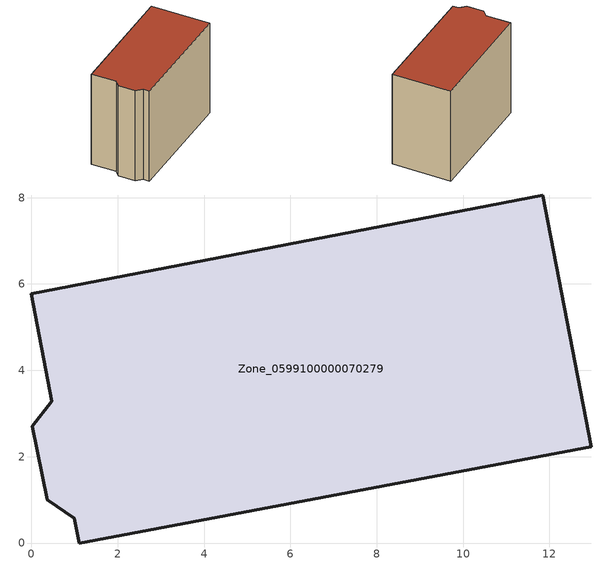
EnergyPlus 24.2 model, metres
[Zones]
Zone_0599100000070279
 floor ground (C_G): 11.85,8.06 12.97,2.23 1.1,0 1,0.57 0.37,1 0.03,2.7 0.48,3.28 0,5.77 z0
 wall outside (C_F): 0.48,3.28 0.03,2.7 0.37,1 1,0.57 1.1,0 12.97,2.23 11.85,8.06 0,5.77 0.48,3.28 z0:10
 roof outside (C_R): 11.85,8.06 0,5.77 0.48,3.28 0.03,2.7 0.37,1 1,0.57 1.1,0 12.97,2.23 z10
[BUILDING]
Pand.0599100000070279: North Axis=0; Terrain=City; Loads Convergence Tolerance Value=0.04; Temperature Convergence Tolerance Value=0.4; Solar Distribution=FullExterior; Maximum Number of Warmup Days=25; Minimum Number of Warmup Days=1
[Site:Location]
Rotterdam.The.Hague.AP_ZH_NLD Design_Conditions: Latitude=51.96; Longitude=4.45; Time Zone=1; Elevation=-4.5
[SITE:GROUNDTEMPERATURE:BUILDINGSURFACE]
18, 18, 18, 18, 18, 18, 18, 18, 18, 18, 18, 18
[MATERIAL] Thermal Absorptance=0.9; Solar Absorptance=0.7; Visible Absorptance=0.7
Name | Roughness | Thickness | Conductivity | Density | Specific Heat
G.TI.1946 | MediumSmooth | 0.15 | 1 | 540 | 1210
F.TI.1946 | Rough | 0.3 | 0.857143 | 1920 | 840
R.TI.1946 | MediumRough | 0.2 | 0.1 | 1500 | 1000
[CONSTRUCTION]
C_G: G.TI.1946
C_F: F.TI.1946
C_R: R.TI.1946
[ZONE]
Zone_0599100000070279: Type=1; Multiplier=1; Ceiling Height=Autocalculate; Volume=Autocalculate; Floor Area=autocalculate; Part of Total Floor Area=Yes
[ZONEINFILTRATION:DESIGNFLOWRATE]
Infil_Zone_0599100000070279: Zone or ZoneList or Space or SpaceList=Zone_0599100000070279; Schedule=AlwaysOn; Design Flow Rate Calculation Method=Flow/Area; Flow Rate per Floor Area=0.003; Constant Term Coefficient=1; Temperature Term Coefficient=0; Velocity Term Coefficient=0; Velocity Squared Term Coefficient=0
[HVACTEMPLATE:ZONE:IDEALLOADSAIRSYSTEM]
Zone_0599100000070279: Maximum Heating Supply Air Temperature=50; Minimum Cooling Supply Air Temperature=13; Maximum Heating Supply Air Humidity Ratio=0.0156; Minimum Cooling Supply Air Humidity Ratio=0.0077; Heating Limit=NoLimit; Cooling Limit=NoLimit; Dehumidification Control Type=ConstantSensibleHeatRatio; Cooling Sensible Heat Ratio=0.7; Dehumidification Setpoint=60; Humidification Control Type=None; Humidification Setpoint=30; Outdoor Air Method=None; Outdoor Air Flow Rate per Person=0.00944; Outdoor Air Flow Rate per Zone Floor Area=0; Outdoor Air Flow Rate per Zone=0; Demand Controlled Ventilation Type=None; Outdoor Air Economizer Type=NoEconomizer; Heat Recovery Type=None; Sensible Heat Recovery Effectiveness=0.7; Latent Heat Recovery Effectiveness=0.65
[ZONECONTROL:THERMOSTAT]
ThermostatControl_Zone_0599100000070279: Zone or ZoneList=Zone_0599100000070279; Control Type Schedule=DualSetpointControlType; Control 1=Thermostat_Zone_0599100000070279; Temperature Difference Between Cutout And Setpoint=0
[THERMOSTATSETPOINT:DUALSETPOINT]
Thermostat_Zone_0599100000070279: Heating Setpoint Temperature Schedule=HeatingSetpoint_Zone_0599100000070279; Cooling Setpoint Temperature Schedule=CoolingSetpoint_Zone_0599100000070279
[SCHEDULE:COMPACT]
HeatingSetpoint_Zone_0599100000070279: Through: 12/31, For: AllDays, Until: 24:00, 21
CoolingSetpoint_Zone_0599100000070279: Through: 12/31, For: AllDays, Until: 24:00, 24
DualSetpointControlType: Through: 12/31, For: AllDays, Until: 24:00, 4
AlwaysOn: Through: 12/31, For: AllDays, Until: 24:00, 1
